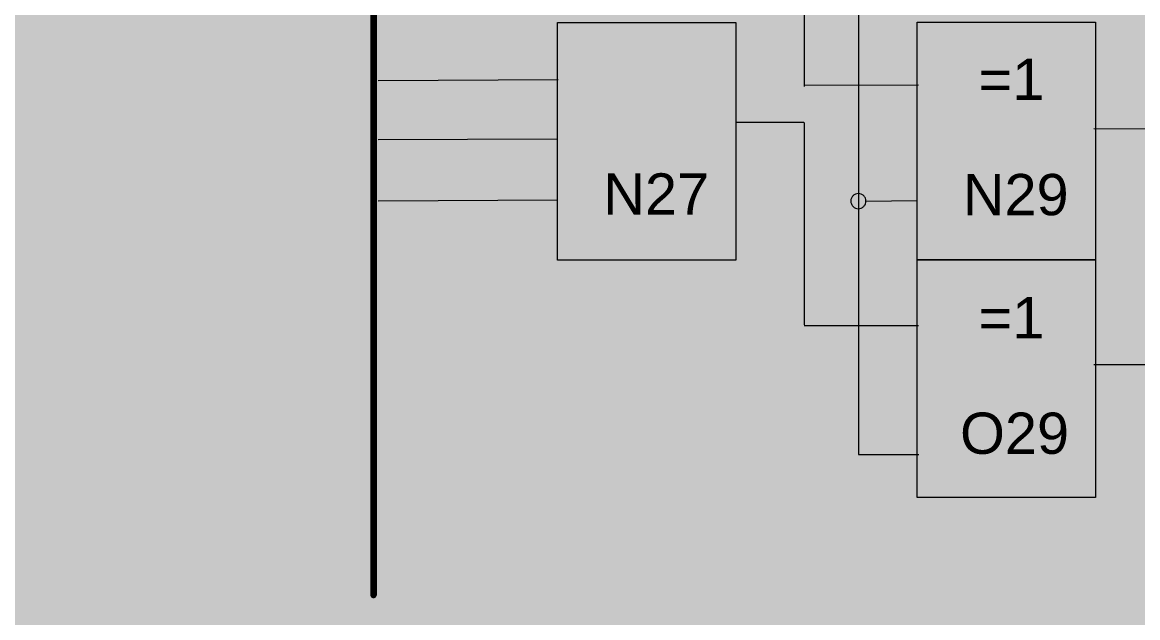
# Model space of a CAD drawing. Header units: millimetres. Extents: x 0 to 590, y 2 to 420.
# Drawn here: x 381.6 to 474.9, y 69.3 to 119.1 of the extents above; entities that cross this region are included whole.
import ezdxf
from ezdxf.xclip import XClip

# ---------------------------------------------------------------- set-up
doc = ezdxf.new("R2010")
doc.units = ezdxf.units.MM
doc.header["$MEASUREMENT"] = 0
doc.layers.get('0').update_dxf_attribs({"linetype": 'CONTINUOUS'})
doc.styles.add('Arial$001', font='arial.ttf', dxfattribs={"height": 3.452631})

# ---------------------------------------------------------------- blocks, each defined once
blk = doc.blocks.new('MF28FC3F0')
at = {"true_color": 0xffffff}
for points in [[(0, 420.2), (0, 2.206), (590.355, 2.206), (590.355, 420.2)], [(0, 420.2), (0, 2.437), (590.355, 2.437), (590.355, 420.2)]]:
    blk.add_hatch(color=0, dxfattribs=at).paths.add_polyline_path(points)

msp = doc.modelspace()

# ---------------------------------------------------------------- hatches: boundary and pattern name
at = {"true_color": 0x000007}
msp.add_hatch(color=0, dxfattribs=at).paths.add_polyline_path([(419.821, 116), (419.821, 115.654), (417.911, 115.654), (417.911, 115.654), (417.911, 115.664), (417.912, 115.674), (417.912, 115.685), (417.913, 115.695), (417.913, 115.705), (417.914, 115.716), (417.915, 115.726), (417.917, 115.736), (417.918, 115.746), (417.92, 115.757), (417.922, 115.767), (417.924, 115.777), (417.926, 115.788), (417.928, 115.798), (417.931, 115.808), (417.933, 115.818), (417.936, 115.829), (417.939, 115.839), (417.942, 115.849), (417.946, 115.86), (417.949, 115.87), (417.953, 115.88), (417.957, 115.89), (417.961, 115.901), (417.967, 115.917), (417.974, 115.934), (417.981, 115.95), (417.988, 115.967), (417.996, 115.983), (418.004, 115.999), (418.012, 116.016), (418.02, 116.032), (418.029, 116.048), (418.038, 116.064), (418.048, 116.08), (418.057, 116.096), (418.067, 116.112), (418.077, 116.128), (418.088, 116.144), (418.099, 116.159), (418.109, 116.175), (418.12, 116.19), (418.132, 116.205), (418.143, 116.221), (418.155, 116.236), (418.167, 116.25), (418.179, 116.265), (418.191, 116.279), (418.206, 116.296), (418.221, 116.313), (418.236, 116.33), (418.252, 116.347), (418.268, 116.364), (418.284, 116.381), (418.301, 116.399), (418.318, 116.417), (418.336, 116.435), (418.354, 116.453), (418.372, 116.471), (418.391, 116.489), (418.41, 116.508), (418.43, 116.527), (418.45, 116.546), (418.471, 116.565), (418.492, 116.584), (418.513, 116.604), (418.535, 116.623), (418.557, 116.643), (418.58, 116.663), (418.604, 116.683), (418.628, 116.704), (418.652, 116.724), (418.652, 116.724), (418.691, 116.757), (418.728, 116.789), (418.765, 116.82), (418.8, 116.85), (418.835, 116.88), (418.868, 116.91), (418.901, 116.938), (418.932, 116.966), (418.963, 116.994), (418.992, 117.02), (419.02, 117.046), (419.047, 117.072), (419.074, 117.097), (419.099, 117.121), (419.123, 117.145), (419.146, 117.168), (419.168, 117.191), (419.189, 117.213), (419.209, 117.234), (419.229, 117.255), (419.247, 117.275), (419.264, 117.295), (419.279, 117.314), (419.294, 117.333), (419.308, 117.352), (419.322, 117.37), (419.335, 117.389), (419.347, 117.407), (419.358, 117.426), (419.369, 117.444), (419.379, 117.463), (419.388, 117.481), (419.397, 117.499), (419.405, 117.517), (419.413, 117.535), (419.42, 117.554), (419.426, 117.571), (419.432, 117.589), (419.437, 117.607), (419.442, 117.625), (419.446, 117.642), (419.45, 117.66), (419.452, 117.677), (419.455, 117.694), (419.457, 117.711), (419.458, 117.728), (419.459, 117.745), (419.459, 117.761), (419.459, 117.78), (419.458, 117.798), (419.457, 117.815), (419.455, 117.833), (419.453, 117.85), (419.45, 117.867), (419.446, 117.883), (419.443, 117.899), (419.438, 117.915), (419.433, 117.931), (419.428, 117.946), (419.422, 117.961), (419.416, 117.976), (419.409, 117.99), (419.401, 118.005), (419.393, 118.019), (419.385, 118.033), (419.376, 118.046), (419.366, 118.06), (419.356, 118.073), (419.346, 118.086), (419.335, 118.099), (419.323, 118.111), (419.311, 118.124), (419.311, 118.124), (419.298, 118.136), (419.285, 118.147), (419.272, 118.158), (419.259, 118.169), (419.245, 118.179), (419.231, 118.188), (419.216, 118.197), (419.201, 118.206), (419.186, 118.214), (419.17, 118.221), (419.154, 118.228), (419.138, 118.235), (419.121, 118.241), (419.104, 118.246), (419.087, 118.251), (419.069, 118.255), (419.051, 118.259), (419.033, 118.263), (419.014, 118.265), (418.995, 118.268), (418.976, 118.269), (418.956, 118.271), (418.936, 118.272), (418.916, 118.272), (418.916, 118.272), (418.895, 118.271), (418.875, 118.27), (418.855, 118.269), (418.835, 118.266), (418.815, 118.264), (418.796, 118.26), (418.777, 118.256), (418.758, 118.251), (418.739, 118.246), (418.721, 118.24), (418.703, 118.233), (418.685, 118.227), (418.668, 118.219), (418.651, 118.211), (418.634, 118.203), (418.618, 118.194), (418.602, 118.184), (418.587, 118.175), (418.572, 118.164), (418.557, 118.154), (418.543, 118.143), (418.53, 118.131), (418.517, 118.119), (418.504, 118.107), (418.504, 118.107), (418.492, 118.095), (418.48, 118.081), (418.469, 118.068), (418.459, 118.054), (418.449, 118.039), (418.439, 118.024), (418.43, 118.009), (418.422, 117.993), (418.414, 117.976), (418.406, 117.959), (418.399, 117.942), (418.393, 117.924), (418.387, 117.906), (418.382, 117.887), (418.377, 117.868), (418.372, 117.849), (418.368, 117.829), (418.365, 117.808), (418.362, 117.788), (418.36, 117.767), (418.358, 117.745), (418.357, 117.724), (418.356, 117.702), (418.356, 117.679), (418.356, 117.679), (417.977, 117.728), (417.977, 117.728), (417.982, 117.761), (417.987, 117.793), (417.993, 117.825), (417.999, 117.856), (418.006, 117.886), (418.014, 117.916), (418.023, 117.946), (418.032, 117.974), (418.042, 118.002), (418.053, 118.03), (418.064, 118.056), (418.076, 118.082), (418.089, 118.108), (418.102, 118.133), (418.116, 118.156), (418.131, 118.18), (418.146, 118.202), (418.162, 118.224), (418.179, 118.245), (418.197, 118.265), (418.215, 118.284), (418.234, 118.303), (418.253, 118.321), (418.274, 118.338), (418.292, 118.356), (418.312, 118.373), (418.333, 118.389), (418.354, 118.405), (418.376, 118.42), (418.399, 118.434), (418.423, 118.447), (418.447, 118.459), (418.472, 118.471), (418.498, 118.481), (418.524, 118.491), (418.551, 118.5), (418.579, 118.509), (418.607, 118.516), (418.636, 118.523), (418.665, 118.529), (418.695, 118.535), (418.725, 118.539), (418.756, 118.543), (418.787, 118.546), (418.819, 118.549), (418.851, 118.55), (418.883, 118.551), (418.916, 118.552), (418.95, 118.551), (418.985, 118.55), (419.018, 118.549), (419.051, 118.546), (419.084, 118.543), (419.116, 118.539), (419.147, 118.534), (419.178, 118.529), (419.208, 118.522), (419.237, 118.515), (419.266, 118.507), (419.294, 118.498), (419.322, 118.489), (419.349, 118.478), (419.375, 118.467), (419.4, 118.454), (419.424, 118.441), (419.448, 118.427), (419.471, 118.412), (419.494, 118.395), (419.515, 118.378), (419.536, 118.36), (419.555, 118.341), (419.574, 118.321), (419.574, 118.321), (419.594, 118.302), (419.614, 118.283), (419.632, 118.263), (419.65, 118.243), (419.667, 118.222), (419.682, 118.201), (419.697, 118.18), (419.712, 118.158), (419.725, 118.135), (419.737, 118.113), (419.749, 118.089), (419.76, 118.066), (419.769, 118.042), (419.778, 118.018), (419.787, 117.994), (419.794, 117.969), (419.8, 117.944), (419.806, 117.918), (419.811, 117.893), (419.814, 117.867), (419.817, 117.841), (419.82, 117.815), (419.821, 117.788), (419.821, 117.761), (419.821, 117.747), (419.821, 117.733), (419.82, 117.718), (419.82, 117.704), (419.819, 117.689), (419.818, 117.675), (419.817, 117.661), (419.815, 117.646), (419.813, 117.632), (419.812, 117.617), (419.809, 117.603), (419.807, 117.588), (419.804, 117.574), (419.801, 117.56), (419.798, 117.545), (419.794, 117.531), (419.791, 117.516), (419.787, 117.502), (419.782, 117.488), (419.777, 117.473), (419.772, 117.459), (419.767, 117.444), (419.761, 117.43), (419.755, 117.416), (419.749, 117.401), (419.742, 117.387), (419.735, 117.372), (419.728, 117.358), (419.72, 117.343), (419.712, 117.329), (419.704, 117.314), (419.696, 117.3), (419.687, 117.285), (419.678, 117.27), (419.668, 117.256), (419.659, 117.241), (419.649, 117.226), (419.639, 117.211), (419.628, 117.195), (419.618, 117.18), (419.607, 117.165), (419.596, 117.149), (419.584, 117.134), (419.573, 117.118), (419.561, 117.102), (419.549, 117.086), (419.537, 117.07), (419.525, 117.053), (419.525, 117.053), (419.51, 117.039), (419.495, 117.024), (419.479, 117.008), (419.462, 116.992), (419.444, 116.975), (419.426, 116.958), (419.407, 116.94), (419.387, 116.922), (419.367, 116.903), (419.345, 116.884), (419.323, 116.864), (419.301, 116.843), (419.277, 116.823), (419.253, 116.801), (419.228, 116.779), (419.202, 116.757), (419.175, 116.734), (419.147, 116.711), (419.119, 116.687), (419.09, 116.662), (419.06, 116.637), (419.029, 116.612), (418.998, 116.586), (418.965, 116.559), (418.965, 116.559), (418.939, 116.537), (418.913, 116.515), (418.889, 116.494), (418.865, 116.473), (418.842, 116.453), (418.82, 116.433), (418.798, 116.414), (418.778, 116.395), (418.758, 116.377), (418.739, 116.36), (418.721, 116.343), (418.704, 116.327), (418.687, 116.311), (418.671, 116.296), (418.656, 116.282), (418.642, 116.268), (418.628, 116.255), (418.615, 116.242), (418.603, 116.23), (418.592, 116.219), (418.581, 116.208), (418.571, 116.199), (418.562, 116.189), (418.553, 116.181), (418.553, 116.181), (418.547, 116.174), (418.541, 116.168), (418.535, 116.161), (418.529, 116.155), (418.523, 116.148), (418.516, 116.141), (418.51, 116.134), (418.504, 116.126), (418.498, 116.119), (418.492, 116.112), (418.486, 116.104), (418.479, 116.096), (418.473, 116.089), (418.467, 116.081), (418.461, 116.073), (418.455, 116.065), (418.448, 116.057), (418.442, 116.049), (418.436, 116.041), (418.43, 116.032), (418.424, 116.024), (418.418, 116.016), (418.411, 116.008), (418.405, 116), (418.405, 116), (419.821, 116), (418.405, 116)])
at = {"true_color": 0xffffff}
for points in [[(426.342, 119.112), (426.342, 99.221), (441.259, 99.221), (441.259, 119.112)], [(456.424, 119.128), (456.424, 99.238), (471.342, 99.238), (471.342, 119.128)], [(456.424, 99.238), (456.424, 79.347), (471.342, 79.347), (471.342, 99.238)]]:
    msp.add_hatch(color=0, dxfattribs=at).paths.add_polyline_path(points)
at = {"true_color": 0x000007}
h = msp.add_hatch(color=0, dxfattribs=at)
edge = h.paths.add_edge_path()
edge.add_spline(control_points=[(434.146, 112.97), (434.031, 112.838), (433.899, 112.739), (433.768, 112.674), (433.768, 112.674), (433.619, 112.608), (433.471, 112.575), (433.307, 112.575), (433.307, 112.575), (433.01, 112.575), (432.78, 112.674), (432.615, 112.871), (432.615, 112.871), (432.467, 113.036), (432.401, 113.217), (432.401, 113.414), (432.401, 113.414), (432.401, 113.596), (432.45, 113.76), (432.566, 113.908), (432.566, 113.908), (432.681, 114.04), (432.862, 114.172), (433.092, 114.287), (433.092, 114.287), (432.961, 114.435), (432.862, 114.551), (432.829, 114.649), (432.829, 114.649), (432.78, 114.748), (432.763, 114.831), (432.763, 114.913), (432.763, 114.913), (432.763, 115.094), (432.829, 115.242), (432.961, 115.374), (432.961, 115.374), (433.092, 115.506), (433.274, 115.571), (433.471, 115.571), (433.471, 115.571), (433.669, 115.571), (433.833, 115.506), (433.965, 115.39), (433.965, 115.39), (434.097, 115.259), (434.146, 115.11), (434.146, 114.946), (434.146, 114.946), (434.146, 114.666), (433.965, 114.435), (433.603, 114.238)], knot_values=[0, 0, 0, 0, 0.019231, 0.019231, 0.019231, 0.019231, 0.038462, 0.038462, 0.038462, 0.038462, 0.057692, 0.057692, 0.057692, 0.057692, 0.076923, 0.076923, 0.076923, 0.076923, 0.096154, 0.096154, 0.096154, 0.096154, 0.115385, 0.115385, 0.115385, 0.115385, 0.134615, 0.134615, 0.134615, 0.134615, 0.153846, 0.153846, 0.153846, 0.153846, 0.173077, 0.173077, 0.173077, 0.173077, 0.192308, 0.192308, 0.192308, 0.192308, 0.211538, 0.211538, 0.211538, 0.211538, 0.230769, 0.230769, 0.230769, 0.230769, 1, 1, 1, 1], degree=3, periodic=0)
edge.add_line((433.603, 114.238), (434.13, 113.579))
edge.add_spline(control_points=[(434.13, 113.579), (434.179, 113.694), (434.229, 113.826), (434.262, 113.991)], knot_values=[0, 0, 0, 0, 1, 1, 1, 1], degree=3, periodic=0)
edge.add_line((434.262, 113.991), (434.624, 113.908))
edge.add_spline(control_points=[(434.624, 113.908), (434.574, 113.645), (434.476, 113.447), (434.377, 113.283), (434.377, 113.283), (434.509, 113.102), (434.657, 112.953), (434.821, 112.838)], knot_values=[0, 0, 0, 0, 0.125, 0.125, 0.125, 0.125, 1, 1, 1, 1], degree=3, periodic=0)
edge.add_line((434.821, 112.838), (434.591, 112.558))
edge.add_spline(control_points=[(434.591, 112.558), (434.443, 112.641), (434.294, 112.789), (434.146, 112.97)], knot_values=[0, 0, 0, 0, 1, 1, 1, 1], degree=3, periodic=0)
h.paths.add_polyline_path([(433.422, 114.468), (433.422, 114.468), (433.44, 114.481), (433.458, 114.493), (433.475, 114.505), (433.492, 114.516), (433.508, 114.528), (433.524, 114.539), (433.539, 114.551), (433.554, 114.562), (433.568, 114.572), (433.581, 114.583), (433.594, 114.594), (433.607, 114.604), (433.619, 114.614), (433.631, 114.624), (433.642, 114.634), (433.652, 114.644), (433.662, 114.653), (433.672, 114.663), (433.681, 114.672), (433.689, 114.681), (433.697, 114.69), (433.705, 114.698), (433.712, 114.707), (433.718, 114.715), (433.718, 114.715), (433.724, 114.723), (433.73, 114.732), (433.735, 114.74), (433.74, 114.748), (433.745, 114.757), (433.749, 114.765), (433.753, 114.773), (433.757, 114.782), (433.761, 114.79), (433.764, 114.799), (433.767, 114.807), (433.77, 114.816), (433.772, 114.825), (433.774, 114.834), (433.776, 114.843), (433.778, 114.852), (433.779, 114.861), (433.781, 114.87), (433.782, 114.88), (433.783, 114.889), (433.783, 114.899), (433.784, 114.909), (433.784, 114.919), (433.784, 114.929), (433.784, 114.942), (433.783, 114.954), (433.783, 114.966), (433.781, 114.977), (433.78, 114.989), (433.778, 115), (433.776, 115.012), (433.774, 115.023), (433.771, 115.034), (433.768, 115.044), (433.765, 115.055), (433.761, 115.065), (433.758, 115.075), (433.754, 115.085), (433.749, 115.095), (433.745, 115.105), (433.74, 115.114), (433.735, 115.124), (433.73, 115.133), (433.725, 115.142), (433.719, 115.151), (433.714, 115.159), (433.708, 115.168), (433.702, 115.176), (433.702, 115.176), (433.693, 115.184), (433.685, 115.192), (433.676, 115.199), (433.667, 115.206), (433.658, 115.213), (433.649, 115.22), (433.64, 115.226), (433.63, 115.231), (433.621, 115.236), (433.611, 115.241), (433.601, 115.246), (433.591, 115.25), (433.58, 115.254), (433.57, 115.258), (433.559, 115.261), (433.548, 115.264), (433.537, 115.267), (433.526, 115.269), (433.514, 115.271), (433.503, 115.272), (433.491, 115.274), (433.479, 115.274), (433.467, 115.275), (433.455, 115.275), (433.455, 115.275), (433.444, 115.275), (433.434, 115.274), (433.424, 115.274), (433.414, 115.272), (433.403, 115.271), (433.393, 115.269), (433.383, 115.267), (433.373, 115.264), (433.363, 115.261), (433.353, 115.258), (433.343, 115.254), (433.333, 115.25), (433.324, 115.246), (433.314, 115.241), (433.304, 115.236), (433.295, 115.231), (433.286, 115.226), (433.276, 115.22), (433.267, 115.213), (433.258, 115.206), (433.25, 115.199), (433.241, 115.192), (433.233, 115.184), (433.224, 115.176), (433.216, 115.168), (433.208, 115.16), (433.201, 115.152), (433.194, 115.143), (433.187, 115.135), (433.181, 115.126), (433.175, 115.118), (433.169, 115.109), (433.164, 115.1), (433.159, 115.092), (433.154, 115.083), (433.15, 115.073), (433.146, 115.064), (433.143, 115.054), (433.139, 115.045), (433.136, 115.035), (433.134, 115.025), (433.132, 115.014), (433.13, 115.004), (433.128, 114.993), (433.127, 114.981), (433.126, 114.97), (433.126, 114.958), (433.125, 114.946), (433.126, 114.942), (433.126, 114.937), (433.126, 114.933), (433.127, 114.928), (433.127, 114.923), (433.128, 114.918), (433.129, 114.913), (433.13, 114.908), (433.132, 114.903), (433.133, 114.897), (433.134, 114.892), (433.136, 114.886), (433.137, 114.88), (433.139, 114.875), (433.141, 114.869), (433.143, 114.863), (433.144, 114.857), (433.146, 114.851), (433.148, 114.845), (433.15, 114.839), (433.152, 114.833), (433.154, 114.826), (433.156, 114.82), (433.158, 114.814), (433.161, 114.808), (433.163, 114.802), (433.166, 114.795), (433.169, 114.789), (433.172, 114.783), (433.176, 114.777), (433.18, 114.77), (433.184, 114.764), (433.188, 114.758), (433.193, 114.751), (433.197, 114.745), (433.202, 114.738), (433.206, 114.731), (433.211, 114.724), (433.216, 114.717), (433.221, 114.71), (433.225, 114.703), (433.23, 114.696), (433.235, 114.689), (433.24, 114.681), (433.244, 114.673), (433.249, 114.666), (433.253, 114.658), (433.257, 114.649)])
h.paths.add_polyline_path([(433.422, 114.468), (433.257, 114.649)])
edge = h.paths.add_edge_path()
edge.add_line((433.916, 113.25), (433.274, 114.057))
edge.add_spline(control_points=[(433.274, 114.057), (433.076, 113.941), (432.944, 113.826), (432.878, 113.727), (432.878, 113.727), (432.813, 113.629), (432.78, 113.53), (432.78, 113.447), (432.78, 113.447), (432.78, 113.316), (432.829, 113.2), (432.928, 113.069), (432.928, 113.069), (433.01, 112.953), (433.142, 112.888), (433.323, 112.888), (433.323, 112.888), (433.422, 112.888), (433.537, 112.921), (433.652, 112.986), (433.652, 112.986), (433.768, 113.052), (433.85, 113.135), (433.916, 113.25)], knot_values=[0, 0, 0, 0, 0.041667, 0.041667, 0.041667, 0.041667, 0.083333, 0.083333, 0.083333, 0.083333, 0.125, 0.125, 0.125, 0.125, 0.166667, 0.166667, 0.166667, 0.166667, 0.208333, 0.208333, 0.208333, 0.208333, 1, 1, 1, 1], degree=3, periodic=0)
h = msp.add_hatch(color=0, dxfattribs=at)
edge = h.paths.add_edge_path()
edge.add_line((419.558, 112.525), (419.196, 112.509))
edge.add_spline(control_points=[(419.196, 112.509), (419.163, 112.641), (419.13, 112.739), (419.064, 112.805), (419.064, 112.805), (418.965, 112.904), (418.85, 112.953), (418.702, 112.953), (418.702, 112.953), (418.603, 112.953), (418.504, 112.937), (418.405, 112.871), (418.405, 112.871), (418.306, 112.789), (418.208, 112.674), (418.142, 112.509), (418.142, 112.509), (418.076, 112.361), (418.043, 112.13), (418.043, 111.834), (418.043, 111.834), (418.125, 111.966), (418.241, 112.064), (418.356, 112.13), (418.356, 112.13), (418.488, 112.196), (418.619, 112.229), (418.751, 112.229), (418.751, 112.229), (418.982, 112.229), (419.196, 112.13), (419.36, 111.966), (419.36, 111.966), (419.525, 111.784), (419.607, 111.57), (419.607, 111.29), (419.607, 111.29), (419.607, 111.109), (419.558, 110.945), (419.492, 110.78), (419.492, 110.78), (419.41, 110.632), (419.294, 110.5), (419.163, 110.418), (419.163, 110.418), (419.031, 110.335), (418.866, 110.302), (418.702, 110.302), (418.702, 110.302), (418.405, 110.302), (418.158, 110.401), (417.977, 110.632), (417.977, 110.632), (417.78, 110.846), (417.697, 111.208), (417.697, 111.702), (417.697, 111.702), (417.697, 112.262), (417.796, 112.674), (418.01, 112.921), (418.01, 112.921), (418.191, 113.135), (418.422, 113.25), (418.735, 113.25), (418.735, 113.25), (418.965, 113.25), (419.146, 113.184), (419.294, 113.069), (419.294, 113.069), (419.443, 112.937), (419.525, 112.756), (419.558, 112.525)], knot_values=[0, 0, 0, 0, 0.013889, 0.013889, 0.013889, 0.013889, 0.027778, 0.027778, 0.027778, 0.027778, 0.041667, 0.041667, 0.041667, 0.041667, 0.055556, 0.055556, 0.055556, 0.055556, 0.069444, 0.069444, 0.069444, 0.069444, 0.083333, 0.083333, 0.083333, 0.083333, 0.097222, 0.097222, 0.097222, 0.097222, 0.111111, 0.111111, 0.111111, 0.111111, 0.125, 0.125, 0.125, 0.125, 0.138889, 0.138889, 0.138889, 0.138889, 0.152778, 0.152778, 0.152778, 0.152778, 0.166667, 0.166667, 0.166667, 0.166667, 0.180556, 0.180556, 0.180556, 0.180556, 0.194444, 0.194444, 0.194444, 0.194444, 0.208333, 0.208333, 0.208333, 0.208333, 0.222222, 0.222222, 0.222222, 0.222222, 0.236111, 0.236111, 0.236111, 0.236111, 1, 1, 1, 1], degree=3, periodic=0)
edge = h.paths.add_edge_path()
edge.add_spline(control_points=[(418.109, 111.29), (418.109, 111.159), (418.125, 111.043), (418.175, 110.928), (418.175, 110.928), (418.224, 110.829), (418.306, 110.731), (418.405, 110.681), (418.405, 110.681), (418.488, 110.615), (418.586, 110.582), (418.685, 110.582), (418.685, 110.582), (418.85, 110.582), (418.965, 110.648), (419.08, 110.78), (419.08, 110.78), (419.179, 110.895), (419.245, 111.06), (419.245, 111.257), (419.245, 111.257), (419.245, 111.472), (419.196, 111.62), (419.08, 111.735), (419.08, 111.735), (418.982, 111.85), (418.833, 111.916), (418.685, 111.916), (418.685, 111.916), (418.521, 111.916), (418.389, 111.85), (418.274, 111.735), (418.274, 111.735), (418.158, 111.62), (418.109, 111.472), (418.109, 111.29)], knot_values=[0, 0, 0, 0, 0.027778, 0.027778, 0.027778, 0.027778, 0.055556, 0.055556, 0.055556, 0.055556, 0.083333, 0.083333, 0.083333, 0.083333, 0.111111, 0.111111, 0.111111, 0.111111, 0.138889, 0.138889, 0.138889, 0.138889, 0.166667, 0.166667, 0.166667, 0.166667, 0.194444, 0.194444, 0.194444, 0.194444, 0.222222, 0.222222, 0.222222, 0.222222, 1, 1, 1, 1], degree=3, periodic=0)
h = msp.add_hatch(color=0, dxfattribs=at)
edge = h.paths.add_edge_path()
edge.add_line((418.01, 105.956), (418.356, 105.989))
edge.add_spline(control_points=[(418.356, 105.989), (418.389, 105.84), (418.438, 105.725), (418.521, 105.643), (418.521, 105.643), (418.603, 105.577), (418.702, 105.544), (418.833, 105.544), (418.833, 105.544), (418.949, 105.544), (419.047, 105.56), (419.13, 105.61), (419.13, 105.61), (419.212, 105.659), (419.278, 105.725), (419.327, 105.807), (419.327, 105.807), (419.377, 105.89), (419.426, 106.005), (419.459, 106.153), (419.459, 106.153), (419.492, 106.301), (419.508, 106.433), (419.508, 106.581), (419.508, 106.581), (419.508, 106.598), (419.508, 106.631), (419.508, 106.664), (419.508, 106.664), (419.443, 106.548), (419.344, 106.45), (419.212, 106.384), (419.212, 106.384), (419.097, 106.318), (418.965, 106.268), (418.817, 106.268), (418.817, 106.268), (418.586, 106.268), (418.372, 106.367), (418.208, 106.532), (418.208, 106.532), (418.043, 106.713), (417.961, 106.944), (417.961, 107.223), (417.961, 107.223), (417.961, 107.52), (418.043, 107.75), (418.224, 107.931), (418.224, 107.931), (418.389, 108.113), (418.603, 108.195), (418.866, 108.195), (418.866, 108.195), (419.064, 108.195), (419.229, 108.146), (419.393, 108.047), (419.393, 108.047), (419.541, 107.948), (419.657, 107.8), (419.739, 107.619), (419.739, 107.619), (419.821, 107.421), (419.871, 107.158), (419.871, 106.795), (419.871, 106.795), (419.871, 106.433), (419.821, 106.137), (419.739, 105.923), (419.739, 105.923), (419.657, 105.692), (419.541, 105.528), (419.393, 105.412), (419.393, 105.412), (419.229, 105.297), (419.047, 105.248), (418.833, 105.248), (418.833, 105.248), (418.603, 105.248), (418.422, 105.313), (418.274, 105.429), (418.274, 105.429), (418.125, 105.56), (418.043, 105.742), (418.01, 105.956)], knot_values=[0, 0, 0, 0, 0.011905, 0.011905, 0.011905, 0.011905, 0.02381, 0.02381, 0.02381, 0.02381, 0.035714, 0.035714, 0.035714, 0.035714, 0.047619, 0.047619, 0.047619, 0.047619, 0.059524, 0.059524, 0.059524, 0.059524, 0.071429, 0.071429, 0.071429, 0.071429, 0.083333, 0.083333, 0.083333, 0.083333, 0.095238, 0.095238, 0.095238, 0.095238, 0.107143, 0.107143, 0.107143, 0.107143, 0.119048, 0.119048, 0.119048, 0.119048, 0.130952, 0.130952, 0.130952, 0.130952, 0.142857, 0.142857, 0.142857, 0.142857, 0.154762, 0.154762, 0.154762, 0.154762, 0.166667, 0.166667, 0.166667, 0.166667, 0.178571, 0.178571, 0.178571, 0.178571, 0.190476, 0.190476, 0.190476, 0.190476, 0.202381, 0.202381, 0.202381, 0.202381, 0.214286, 0.214286, 0.214286, 0.214286, 0.22619, 0.22619, 0.22619, 0.22619, 0.238095, 0.238095, 0.238095, 0.238095, 1, 1, 1, 1], degree=3, periodic=0)
edge = h.paths.add_edge_path()
edge.add_spline(control_points=[(419.476, 107.24), (419.476, 107.438), (419.41, 107.602), (419.311, 107.734), (419.311, 107.734), (419.196, 107.849), (419.064, 107.899), (418.916, 107.899), (418.916, 107.899), (418.751, 107.899), (418.619, 107.849), (418.504, 107.717), (418.504, 107.717), (418.389, 107.586), (418.323, 107.421), (418.323, 107.207), (418.323, 107.207), (418.323, 107.026), (418.389, 106.878), (418.488, 106.762), (418.488, 106.762), (418.603, 106.647), (418.735, 106.581), (418.899, 106.581), (418.899, 106.581), (419.064, 106.581), (419.212, 106.647), (419.311, 106.762), (419.311, 106.762), (419.41, 106.878), (419.476, 107.042), (419.476, 107.24)], knot_values=[0, 0, 0, 0, 0.03125, 0.03125, 0.03125, 0.03125, 0.0625, 0.0625, 0.0625, 0.0625, 0.09375, 0.09375, 0.09375, 0.09375, 0.125, 0.125, 0.125, 0.125, 0.15625, 0.15625, 0.15625, 0.15625, 0.1875, 0.1875, 0.1875, 0.1875, 0.21875, 0.21875, 0.21875, 0.21875, 1, 1, 1, 1], degree=3, periodic=0)
h = msp.add_hatch(color=0, dxfattribs=at)
edge = h.paths.add_edge_path()
edge.add_spline(control_points=[(452.143, 104.161), (452.143, 104.079), (452.127, 103.996), (452.094, 103.914), (452.094, 103.914), (452.061, 103.832), (452.011, 103.766), (451.962, 103.716), (451.962, 103.716), (451.896, 103.65), (451.83, 103.601), (451.748, 103.568), (451.748, 103.568), (451.682, 103.535), (451.6, 103.519), (451.517, 103.519), (451.517, 103.519), (451.435, 103.519), (451.353, 103.535), (451.27, 103.568), (451.27, 103.568), (451.188, 103.601), (451.122, 103.65), (451.073, 103.716), (451.073, 103.716), (451.007, 103.766), (450.958, 103.832), (450.925, 103.914), (450.925, 103.914), (450.892, 103.996), (450.875, 104.079), (450.875, 104.161), (450.875, 104.161), (450.875, 104.243), (450.892, 104.326), (450.925, 104.391), (450.925, 104.391), (450.958, 104.474), (451.007, 104.54), (451.073, 104.605), (451.073, 104.605), (451.122, 104.671), (451.188, 104.704), (451.27, 104.737), (451.27, 104.737), (451.353, 104.77), (451.435, 104.787), (451.517, 104.787), (451.517, 104.787), (451.6, 104.787), (451.682, 104.77), (451.748, 104.737), (451.748, 104.737), (451.83, 104.704), (451.896, 104.671), (451.962, 104.605), (451.962, 104.605), (452.011, 104.54), (452.061, 104.474), (452.094, 104.391), (452.094, 104.391), (452.127, 104.326), (452.143, 104.243), (452.143, 104.161)], knot_values=[0, 0, 0, 0, 0.015625, 0.015625, 0.015625, 0.015625, 0.03125, 0.03125, 0.03125, 0.03125, 0.046875, 0.046875, 0.046875, 0.046875, 0.0625, 0.0625, 0.0625, 0.0625, 0.078125, 0.078125, 0.078125, 0.078125, 0.09375, 0.09375, 0.09375, 0.09375, 0.109375, 0.109375, 0.109375, 0.109375, 0.125, 0.125, 0.125, 0.125, 0.140625, 0.140625, 0.140625, 0.140625, 0.15625, 0.15625, 0.15625, 0.15625, 0.171875, 0.171875, 0.171875, 0.171875, 0.1875, 0.1875, 0.1875, 0.1875, 0.203125, 0.203125, 0.203125, 0.203125, 0.21875, 0.21875, 0.21875, 0.21875, 0.234375, 0.234375, 0.234375, 0.234375, 1, 1, 1, 1], degree=3, periodic=0)

# ---------------------------------------------------------------- linework, layer by layer
at = {"color": 0, "linetype": 'Continuous', "lineweight": 100, "true_color": 0x000007}
msp.add_lwpolyline([(410.864, 368.152), (410.963, 71.18), (410.963, 71.18)], dxfattribs=at)
at = {"color": 0, "linetype": 'Continuous', "lineweight": 20, "true_color": 0x000007}
for points in [[(411.095, 183.047), (451.501, 183.097), (451.517, 82.937), (456.572, 82.937)], [(446.973, 130.44), (446.973, 113.76), (446.973, 113.76)], [(411.342, 114.238), (426.408, 114.32), (426.408, 114.32)], [(446.94, 113.859), (456.539, 113.876), (456.539, 113.876)], [(441.358, 110.764), (446.94, 110.764), (446.94, 110.764)], [(446.973, 110.731), (446.973, 93.804), (446.973, 93.804)], [(471.194, 110.22), (481.551, 110.171), (481.551, 110.171)], [(411.342, 109.298), (426.292, 109.38), (426.292, 109.38)], [(411.342, 104.177), (426.375, 104.26), (426.375, 104.26)], [(452.143, 104.161), (456.424, 104.21), (456.424, 104.21)], [(446.973, 93.738), (456.539, 93.755), (456.539, 93.755)], [(471.194, 90.494), (486.852, 90.494), (486.852, 90.494)]]:
    msp.add_lwpolyline(points, dxfattribs=at)
for points in [[(426.342, 119.112), (441.259, 119.112), (441.259, 99.221), (426.342, 99.221)], [(456.424, 119.128), (471.342, 119.128), (471.342, 99.238), (456.424, 99.238)], [(456.424, 99.238), (471.342, 99.238), (471.342, 79.347), (456.424, 79.347)]]:
    msp.add_lwpolyline(points, close=True, dxfattribs=at)
msp.add_open_spline([(452.143, 104.161), (452.143, 104.079), (452.127, 103.996), (452.094, 103.914), (452.094, 103.914), (452.061, 103.832), (452.011, 103.766), (451.962, 103.716), (451.962, 103.716), (451.896, 103.65), (451.83, 103.601), (451.748, 103.568), (451.748, 103.568), (451.682, 103.535), (451.6, 103.519), (451.517, 103.519), (451.517, 103.519), (451.435, 103.519), (451.353, 103.535), (451.27, 103.568), (451.27, 103.568), (451.188, 103.601), (451.122, 103.65), (451.073, 103.716), (451.073, 103.716), (451.007, 103.766), (450.958, 103.832), (450.925, 103.914), (450.925, 103.914), (450.892, 103.996), (450.875, 104.079), (450.875, 104.161), (450.875, 104.161), (450.875, 104.243), (450.892, 104.326), (450.925, 104.391), (450.925, 104.391), (450.958, 104.474), (451.007, 104.54), (451.073, 104.605), (451.073, 104.605), (451.122, 104.671), (451.188, 104.704), (451.27, 104.737), (451.27, 104.737), (451.353, 104.77), (451.435, 104.787), (451.517, 104.787), (451.517, 104.787), (451.6, 104.787), (451.682, 104.77), (451.748, 104.737), (451.748, 104.737), (451.83, 104.704), (451.896, 104.671), (451.962, 104.605), (451.962, 104.605), (452.011, 104.54), (452.061, 104.474), (452.094, 104.391), (452.094, 104.391), (452.127, 104.326), (452.143, 104.243), (452.143, 104.161)], degree=3, knots=[0, 0, 0, 0, 0.015625, 0.015625, 0.015625, 0.015625, 0.03125, 0.03125, 0.03125, 0.03125, 0.046875, 0.046875, 0.046875, 0.046875, 0.0625, 0.0625, 0.0625, 0.0625, 0.078125, 0.078125, 0.078125, 0.078125, 0.09375, 0.09375, 0.09375, 0.09375, 0.109375, 0.109375, 0.109375, 0.109375, 0.125, 0.125, 0.125, 0.125, 0.140625, 0.140625, 0.140625, 0.140625, 0.15625, 0.15625, 0.15625, 0.15625, 0.171875, 0.171875, 0.171875, 0.171875, 0.1875, 0.1875, 0.1875, 0.1875, 0.203125, 0.203125, 0.203125, 0.203125, 0.21875, 0.21875, 0.21875, 0.21875, 0.234375, 0.234375, 0.234375, 0.234375, 1, 1, 1, 1], dxfattribs=at)

# ---------------------------------------------------------------- block references
at = {"color": 0, "true_color": 0xffffff}
ref = msp.add_blockref('MF28FC3F0', (0, 0), dxfattribs=at)
XClip(ref).set_block_clipping_path([(0, 2.1075862069), (590.3875862069, 420.2)])

# ---------------------------------------------------------------- texts
at = {"color": 0, "true_color": 0x000007, "style": 'Arial$001'}
for s, p in [('=1', (461.561, 112.624)), ('N27', (430.178, 103.025)), ('N29', (460.244, 102.975)), ('=1', (461.561, 92.668)), ('O29', (460.014, 83.003))]:
    msp.add_text(s, height=3.4526, dxfattribs=at).set_placement(p)

doc.saveas('drawing.dxf')
